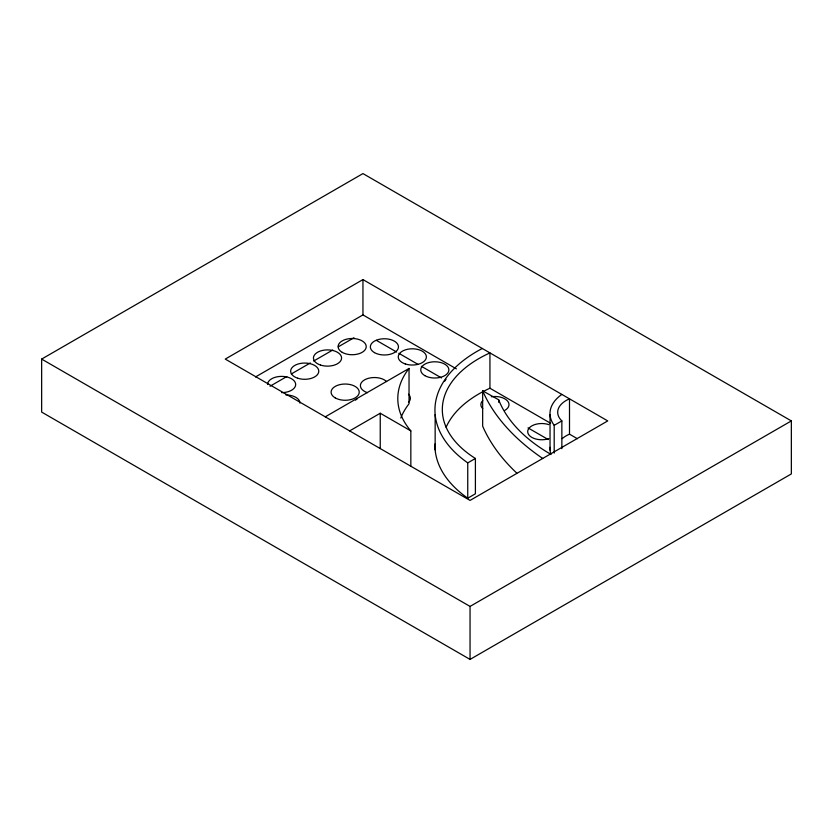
<?xml version="1.0" encoding="UTF-8"?>
<svg xmlns="http://www.w3.org/2000/svg" width="833" height="833" viewBox="0 0 833 833"><rect width="100%" height="100%" fill="white"/><g stroke="black" fill="none" stroke-linecap="round" stroke-linejoin="round"><path stroke-width="1.25" d="M41.65 359.085L362.949 173.587L791.35 420.915L791.35 473.915L470.051 659.413L41.65 412.085L41.65 359.085L470.051 606.414L791.35 420.915M362.949 279.586L225.254 359.085L470.051 500.414L607.746 420.915L362.949 279.586L362.949 314.916L255.481 376.964M270.027 386.231L286.823 376.537M291.3 373.955L310.334 362.959M313.687 361.022L332.721 350.037M338.323 346.799L353.994 337.75M325.255 416.823L409.034 368.446A126.803 73.21 0 0 0 410.836 430.9L410.836 466.23M349.641 430.9L380.244 413.23L410.836 430.9M475.404 458.462L475.404 493.792L467.75 498.207L467.75 462.877L475.404 458.462A124.94 72.138 0 0 1 489.939 352.9L489.939 388.23A124.94 72.138 0 0 0 446.113 427.246M554.195 453.1L554.195 425.34L561.859 420.915A28.895 16.681 0 0 1 569.501 398.83L569.501 434.17A28.895 16.681 0 0 0 562.223 438.647M516.783 473.113A289.166 166.944 0 0 1 482.661 426.163L482.661 390.833L498.686 399.809A192.579 111.185 0 0 0 550.374 454.037M362.949 314.916L456.39 368.863M489.939 388.23L550.613 423.268M569.501 434.17L577.373 438.71M376.422 340.364L396.633 352.036M398.882 353.327L417.979 364.354M421.342 366.291L441.552 377.963M528.018 427.891L548.239 439.553M561.859 420.915L561.859 448.675M550.04 414.719L550.04 450.049M498.686 399.809L498.686 402.339M470.051 606.414L470.051 659.413M435.149 414.542L435.149 449.872M409.034 368.446L409.034 403.776A126.803 73.21 0 0 0 400.819 418.041M380.244 413.23L380.244 448.56M542.72 458.462A289.166 166.944 0 0 1 482.661 390.833M550.957 454.579A52.094 30.071 0 0 1 550.072 447.311M554.195 425.34A52.094 30.071 0 0 1 561.848 394.415M467.75 498.207A143.849 83.05 0 0 1 434.961 444.01M467.75 462.877A143.849 83.05 0 0 1 482.286 348.486M444.635 381.316A14.067 8.122 0 0 1 446.04 379.359M548.791 438.679A14.067 8.122 0 0 1 527.695 431.65A14.067 8.122 0 0 1 548.791 424.611M491.303 396.768A14.067 8.122 0 0 1 507.12 400.558A14.067 8.122 0 0 1 504.881 410.357M482.755 408.68A14.067 8.122 0 0 1 482.755 400.558M267.549 384.513A14.067 8.122 0 0 1 281.616 376.391A14.067 8.122 0 0 1 295.673 384.513A14.067 8.122 0 0 1 281.616 392.635M285.896 394.967A14.067 8.122 0 0 1 299.963 403.089M408.503 394.217A14.067 8.122 0 0 1 408.503 402.339M367.415 392.676A14.067 8.122 0 0 1 364.5 379.91A14.067 8.122 0 0 1 386.627 381.587M355.514 400.121A14.067 8.122 0 0 1 357.097 399.038M424.861 375.641A14.067 8.122 0 0 0 448.393 371.997A14.067 8.122 0 0 0 431.171 362.053A14.067 8.122 0 0 0 424.861 375.641M405.286 363.948A14.067 8.122 0 0 0 426.381 356.92A14.067 8.122 0 0 0 405.286 349.881A14.067 8.122 0 0 0 405.286 363.948M374.465 352.619A14.067 8.122 0 0 0 397.987 348.975A14.067 8.122 0 0 0 380.764 339.031A14.067 8.122 0 0 0 374.465 352.619M342.228 352.359A14.067 8.122 0 0 0 365.749 348.715A14.067 8.122 0 0 0 348.527 338.771A14.067 8.122 0 0 0 342.228 352.359M320.476 365.052A14.067 8.122 0 0 0 341.572 358.013A14.067 8.122 0 0 0 320.476 350.985A14.067 8.122 0 0 0 320.476 365.052M297.683 378.213A14.067 8.122 0 0 0 318.779 371.174A14.067 8.122 0 0 0 297.683 364.146A14.067 8.122 0 0 0 297.683 378.213M335.22 397.893A14.067 8.122 0 0 0 358.752 394.248A14.067 8.122 0 0 0 341.52 384.305A14.067 8.122 0 0 0 335.22 397.893"/></g></svg>
